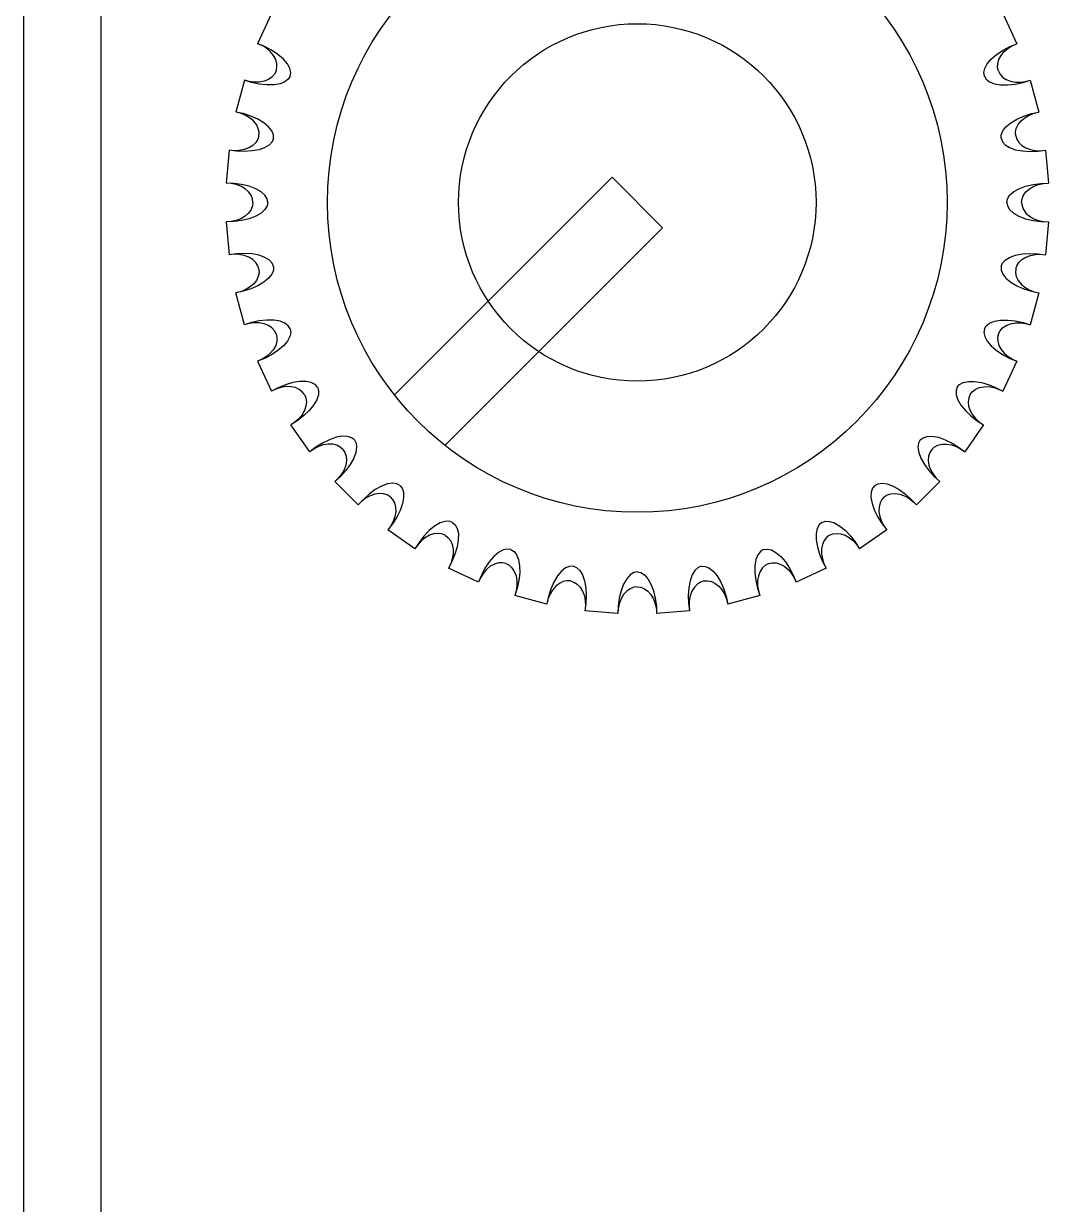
# Model space of a CAD drawing. Extents: x -615 to 711, y 0 to 128.
# Drawn here: x 0 to 17.2, y 66.68 to 86.5 of the extents above; entities that cross this region are included whole.
import ezdxf

# ---------------------------------------------------------------- set-up
doc = ezdxf.new("R2010")
doc.units = 0
doc.layers.add('DXF_EG_PANEL_1_0_MODEL_DX0', color=7, linetype='CONTINUOUS')
doc.layers.add('LAYER1', color=7, linetype='CONTINUOUS')

msp = doc.modelspace()

# ---------------------------------------------------------------- linework, layer by layer
at = {"layer": 'DXF_EG_PANEL_1_0_MODEL_DX0', "color": 178}
msp.add_line((0, 128.5), (0, 0), dxfattribs=at)
at = {"layer": 'LAYER1', "color": 7}
msp.add_line((1.3, 12), (1.3, 116.5), dxfattribs=at)
at = {"layer": 'LAYER1', "color": 178}
for p, q in [((4.162, 86.669), (3.927, 86.165)), ((4.162, 86.669), (3.927, 86.165)), ((16.438, 86.669), (16.673, 86.165)), ((16.438, 86.669), (16.673, 86.165)), ((3.705, 85.555), (3.561, 85.018)), ((3.705, 85.555), (3.561, 85.018)), ((16.895, 85.555), (17.039, 85.018)), ((16.895, 85.555), (17.039, 85.018)), ((3.448, 84.378), (3.4, 83.825)), ((3.448, 84.378), (3.4, 83.825)), ((17.152, 84.378), (17.2, 83.825)), ((17.152, 84.378), (17.2, 83.825)), ((9.876, 83.924), (6.223, 80.272)), ((9.876, 83.924), (10.724, 83.076)), ((3.4, 83.175), (3.448, 82.622)), ((3.4, 83.175), (3.448, 82.622)), ((10.724, 83.076), (7.072, 79.423)), ((17.2, 83.175), (17.152, 82.622)), ((17.2, 83.175), (17.152, 82.622)), ((3.705, 81.445), (3.561, 81.982)), ((3.705, 81.445), (3.561, 81.982)), ((17.039, 81.982), (16.895, 81.445)), ((17.039, 81.982), (16.895, 81.445)), ((3.927, 80.835), (4.162, 80.331)), ((3.927, 80.835), (4.162, 80.331)), ((16.673, 80.835), (16.438, 80.331)), ((16.673, 80.835), (16.438, 80.331)), ((4.805, 79.314), (4.487, 79.769)), ((4.805, 79.314), (4.487, 79.769)), ((16.113, 79.769), (15.795, 79.314)), ((16.113, 79.769), (15.795, 79.314)), ((5.616, 78.423), (5.223, 78.816)), ((5.616, 78.423), (5.223, 78.816)), ((15.377, 78.816), (14.984, 78.423)), ((15.377, 78.816), (14.984, 78.423)), ((6.569, 77.687), (6.114, 78.005)), ((6.569, 77.687), (6.114, 78.005)), ((14.486, 78.005), (14.031, 77.687)), ((14.486, 78.005), (14.031, 77.687)), ((7.635, 77.127), (7.131, 77.362)), ((7.635, 77.127), (7.131, 77.362)), ((13.469, 77.362), (12.965, 77.127)), ((13.469, 77.362), (12.965, 77.127)), ((8.782, 76.761), (8.245, 76.905)), ((8.782, 76.761), (8.245, 76.905)), ((12.355, 76.905), (11.818, 76.761)), ((12.355, 76.905), (11.818, 76.761)), ((9.975, 76.6), (9.422, 76.648)), ((9.975, 76.6), (9.422, 76.648)), ((11.178, 76.648), (10.625, 76.6)), ((11.178, 76.648), (10.625, 76.6))]:
    msp.add_line(p, q, dxfattribs=at)
for points in [[(4.474, 85.621, 0), (4.483, 85.68, 0), (4.469, 85.75, 0), (4.427, 85.827, 0), (4.36, 85.907, 0), (4.269, 85.985, 0), (4.161, 86.056, 0), (4.045, 86.117, 0), (3.927, 86.165, 0)], [(4.239, 85.706, 0), (4.252, 85.764, 0), (4.25, 85.829, 0), (4.231, 85.898, 0), (4.194, 85.967, 0), (4.14, 86.031, 0), (4.075, 86.087, 0), (4.002, 86.132, 0), (3.927, 86.165, 0)], [(4.474, 85.621, 0), (4.483, 85.68, 0), (4.469, 85.75, 0), (4.427, 85.827, 0), (4.36, 85.907, 0), (4.269, 85.985, 0), (4.161, 86.056, 0), (4.045, 86.117, 0), (3.927, 86.165, 0)], [(4.239, 85.706, 0), (4.252, 85.764, 0), (4.25, 85.829, 0), (4.231, 85.898, 0), (4.194, 85.967, 0), (4.14, 86.031, 0), (4.075, 86.087, 0), (4.002, 86.132, 0), (3.927, 86.165, 0)], [(16.126, 85.621, 0), (16.117, 85.68, 0), (16.131, 85.75, 0), (16.173, 85.827, 0), (16.24, 85.907, 0), (16.331, 85.985, 0), (16.439, 86.056, 0), (16.555, 86.117, 0), (16.673, 86.165, 0)], [(16.126, 85.621, 0), (16.117, 85.68, 0), (16.131, 85.75, 0), (16.173, 85.827, 0), (16.24, 85.907, 0), (16.331, 85.985, 0), (16.439, 86.056, 0), (16.555, 86.117, 0), (16.673, 86.165, 0)], [(16.361, 85.706, 0), (16.348, 85.764, 0), (16.35, 85.829, 0), (16.369, 85.898, 0), (16.406, 85.967, 0), (16.46, 86.031, 0), (16.525, 86.087, 0), (16.598, 86.132, 0), (16.673, 86.165, 0)], [(16.361, 85.706, 0), (16.348, 85.764, 0), (16.35, 85.829, 0), (16.369, 85.898, 0), (16.406, 85.967, 0), (16.46, 86.031, 0), (16.525, 86.087, 0), (16.598, 86.132, 0), (16.673, 86.165, 0)], [(4.239, 85.706, 0), (4.212, 85.653, 0), (4.168, 85.604, 0), (4.109, 85.564, 0), (4.036, 85.535, 0), (3.954, 85.52, 0), (3.868, 85.519, 0), (3.784, 85.532, 0), (3.705, 85.555, 0)], [(4.239, 85.706, 0), (4.212, 85.653, 0), (4.168, 85.604, 0), (4.109, 85.564, 0), (4.036, 85.535, 0), (3.954, 85.52, 0), (3.868, 85.519, 0), (3.784, 85.532, 0), (3.705, 85.555, 0)], [(4.474, 85.621, 0), (4.443, 85.569, 0), (4.387, 85.525, 0), (4.306, 85.492, 0), (4.203, 85.475, 0), (4.083, 85.473, 0), (3.955, 85.488, 0), (3.826, 85.516, 0), (3.705, 85.555, 0)], [(4.474, 85.621, 0), (4.443, 85.569, 0), (4.387, 85.525, 0), (4.306, 85.492, 0), (4.203, 85.475, 0), (4.083, 85.473, 0), (3.955, 85.488, 0), (3.826, 85.516, 0), (3.705, 85.555, 0)], [(16.126, 85.621, 0), (16.157, 85.569, 0), (16.213, 85.525, 0), (16.294, 85.492, 0), (16.397, 85.475, 0), (16.517, 85.473, 0), (16.645, 85.488, 0), (16.774, 85.516, 0), (16.895, 85.555, 0)], [(16.126, 85.621, 0), (16.157, 85.569, 0), (16.213, 85.525, 0), (16.294, 85.492, 0), (16.397, 85.475, 0), (16.517, 85.473, 0), (16.645, 85.488, 0), (16.774, 85.516, 0), (16.895, 85.555, 0)], [(16.361, 85.706, 0), (16.388, 85.653, 0), (16.432, 85.604, 0), (16.491, 85.564, 0), (16.564, 85.535, 0), (16.646, 85.52, 0), (16.732, 85.519, 0), (16.816, 85.532, 0), (16.895, 85.555, 0)], [(16.361, 85.706, 0), (16.388, 85.653, 0), (16.432, 85.604, 0), (16.491, 85.564, 0), (16.564, 85.535, 0), (16.646, 85.52, 0), (16.732, 85.519, 0), (16.816, 85.532, 0), (16.895, 85.555, 0)], [(4.194, 84.577, 0), (4.193, 84.637, 0), (4.167, 84.703, 0), (4.113, 84.772, 0), (4.032, 84.839, 0), (3.929, 84.9, 0), (3.811, 84.951, 0), (3.686, 84.991, 0), (3.561, 85.018, 0)], [(3.948, 84.62, 0), (3.951, 84.68, 0), (3.938, 84.743, 0), (3.907, 84.808, 0), (3.858, 84.869, 0), (3.794, 84.923, 0), (3.72, 84.967, 0), (3.641, 84.999, 0), (3.561, 85.018, 0)], [(4.194, 84.577, 0), (4.193, 84.637, 0), (4.167, 84.703, 0), (4.113, 84.772, 0), (4.032, 84.839, 0), (3.929, 84.9, 0), (3.811, 84.951, 0), (3.686, 84.991, 0), (3.561, 85.018, 0)], [(3.948, 84.62, 0), (3.951, 84.68, 0), (3.938, 84.743, 0), (3.907, 84.808, 0), (3.858, 84.869, 0), (3.794, 84.923, 0), (3.72, 84.967, 0), (3.641, 84.999, 0), (3.561, 85.018, 0)], [(16.406, 84.577, 0), (16.407, 84.637, 0), (16.433, 84.703, 0), (16.487, 84.772, 0), (16.568, 84.839, 0), (16.671, 84.9, 0), (16.789, 84.951, 0), (16.914, 84.991, 0), (17.039, 85.018, 0)], [(16.406, 84.577, 0), (16.407, 84.637, 0), (16.433, 84.703, 0), (16.487, 84.772, 0), (16.568, 84.839, 0), (16.671, 84.9, 0), (16.789, 84.951, 0), (16.914, 84.991, 0), (17.039, 85.018, 0)], [(16.652, 84.62, 0), (16.649, 84.68, 0), (16.662, 84.743, 0), (16.693, 84.808, 0), (16.742, 84.869, 0), (16.806, 84.923, 0), (16.88, 84.967, 0), (16.959, 84.999, 0), (17.039, 85.018, 0)], [(16.652, 84.62, 0), (16.649, 84.68, 0), (16.662, 84.743, 0), (16.693, 84.808, 0), (16.742, 84.869, 0), (16.806, 84.923, 0), (16.88, 84.967, 0), (16.959, 84.999, 0), (17.039, 85.018, 0)], [(3.948, 84.62, 0), (3.93, 84.563, 0), (3.896, 84.508, 0), (3.845, 84.458, 0), (3.778, 84.417, 0), (3.7, 84.388, 0), (3.615, 84.372, 0), (3.53, 84.369, 0), (3.448, 84.378, 0)], [(3.948, 84.62, 0), (3.93, 84.563, 0), (3.896, 84.508, 0), (3.845, 84.458, 0), (3.778, 84.417, 0), (3.7, 84.388, 0), (3.615, 84.372, 0), (3.53, 84.369, 0), (3.448, 84.378, 0)], [(16.652, 84.62, 0), (16.67, 84.563, 0), (16.704, 84.508, 0), (16.755, 84.458, 0), (16.822, 84.417, 0), (16.9, 84.388, 0), (16.985, 84.372, 0), (17.07, 84.369, 0), (17.152, 84.378, 0)], [(16.652, 84.62, 0), (16.67, 84.563, 0), (16.704, 84.508, 0), (16.755, 84.458, 0), (16.822, 84.417, 0), (16.9, 84.388, 0), (16.985, 84.372, 0), (17.07, 84.369, 0), (17.152, 84.378, 0)], [(4.194, 84.577, 0), (4.172, 84.52, 0), (4.125, 84.467, 0), (4.051, 84.421, 0), (3.952, 84.386, 0), (3.835, 84.364, 0), (3.706, 84.356, 0), (3.575, 84.361, 0), (3.448, 84.378, 0)], [(4.194, 84.577, 0), (4.172, 84.52, 0), (4.125, 84.467, 0), (4.051, 84.421, 0), (3.952, 84.386, 0), (3.835, 84.364, 0), (3.706, 84.356, 0), (3.575, 84.361, 0), (3.448, 84.378, 0)], [(16.406, 84.577, 0), (16.428, 84.52, 0), (16.475, 84.467, 0), (16.549, 84.421, 0), (16.648, 84.386, 0), (16.765, 84.364, 0), (16.894, 84.356, 0), (17.025, 84.361, 0), (17.152, 84.378, 0)], [(16.406, 84.577, 0), (16.428, 84.52, 0), (16.475, 84.467, 0), (16.549, 84.421, 0), (16.648, 84.386, 0), (16.765, 84.364, 0), (16.894, 84.356, 0), (17.025, 84.361, 0), (17.152, 84.378, 0)], [(4.1, 83.5, 0), (4.088, 83.559, 0), (4.051, 83.62, 0), (3.986, 83.678, 0), (3.895, 83.73, 0), (3.783, 83.772, 0), (3.658, 83.802, 0), (3.527, 83.82, 0), (3.4, 83.825, 0)], [(3.85, 83.5, 0), (3.842, 83.559, 0), (3.818, 83.62, 0), (3.777, 83.678, 0), (3.718, 83.73, 0), (3.646, 83.772, 0), (3.566, 83.802, 0), (3.482, 83.82, 0), (3.4, 83.825, 0)], [(4.1, 83.5, 0), (4.088, 83.559, 0), (4.051, 83.62, 0), (3.986, 83.678, 0), (3.895, 83.73, 0), (3.783, 83.772, 0), (3.658, 83.802, 0), (3.527, 83.82, 0), (3.4, 83.825, 0)], [(3.85, 83.5, 0), (3.842, 83.559, 0), (3.818, 83.62, 0), (3.777, 83.678, 0), (3.718, 83.73, 0), (3.646, 83.772, 0), (3.566, 83.802, 0), (3.482, 83.82, 0), (3.4, 83.825, 0)], [(16.5, 83.5, 0), (16.512, 83.559, 0), (16.549, 83.62, 0), (16.614, 83.678, 0), (16.705, 83.73, 0), (16.817, 83.772, 0), (16.942, 83.802, 0), (17.073, 83.82, 0), (17.2, 83.825, 0)], [(16.5, 83.5, 0), (16.512, 83.559, 0), (16.549, 83.62, 0), (16.614, 83.678, 0), (16.705, 83.73, 0), (16.817, 83.772, 0), (16.942, 83.802, 0), (17.073, 83.82, 0), (17.2, 83.825, 0)], [(16.75, 83.5, 0), (16.758, 83.559, 0), (16.782, 83.62, 0), (16.823, 83.678, 0), (16.882, 83.73, 0), (16.954, 83.772, 0), (17.034, 83.802, 0), (17.118, 83.82, 0), (17.2, 83.825, 0)], [(16.75, 83.5, 0), (16.758, 83.559, 0), (16.782, 83.62, 0), (16.823, 83.678, 0), (16.882, 83.73, 0), (16.954, 83.772, 0), (17.034, 83.802, 0), (17.118, 83.82, 0), (17.2, 83.825, 0)], [(4.1, 83.5, 0), (4.088, 83.441, 0), (4.051, 83.38, 0), (3.986, 83.322, 0), (3.895, 83.27, 0), (3.783, 83.228, 0), (3.658, 83.198, 0), (3.527, 83.18, 0), (3.4, 83.175, 0)], [(3.85, 83.5, 0), (3.842, 83.441, 0), (3.818, 83.38, 0), (3.777, 83.322, 0), (3.718, 83.27, 0), (3.646, 83.228, 0), (3.566, 83.198, 0), (3.482, 83.18, 0), (3.4, 83.175, 0)], [(4.1, 83.5, 0), (4.088, 83.441, 0), (4.051, 83.38, 0), (3.986, 83.322, 0), (3.895, 83.27, 0), (3.783, 83.228, 0), (3.658, 83.198, 0), (3.527, 83.18, 0), (3.4, 83.175, 0)], [(3.85, 83.5, 0), (3.842, 83.441, 0), (3.818, 83.38, 0), (3.777, 83.322, 0), (3.718, 83.27, 0), (3.646, 83.228, 0), (3.566, 83.198, 0), (3.482, 83.18, 0), (3.4, 83.175, 0)], [(16.5, 83.5, 0), (16.512, 83.441, 0), (16.549, 83.38, 0), (16.614, 83.322, 0), (16.705, 83.27, 0), (16.817, 83.228, 0), (16.942, 83.198, 0), (17.073, 83.18, 0), (17.2, 83.175, 0)], [(16.5, 83.5, 0), (16.512, 83.441, 0), (16.549, 83.38, 0), (16.614, 83.322, 0), (16.705, 83.27, 0), (16.817, 83.228, 0), (16.942, 83.198, 0), (17.073, 83.18, 0), (17.2, 83.175, 0)], [(16.75, 83.5, 0), (16.758, 83.441, 0), (16.782, 83.38, 0), (16.823, 83.322, 0), (16.882, 83.27, 0), (16.954, 83.228, 0), (17.034, 83.198, 0), (17.118, 83.18, 0), (17.2, 83.175, 0)], [(16.75, 83.5, 0), (16.758, 83.441, 0), (16.782, 83.38, 0), (16.823, 83.322, 0), (16.882, 83.27, 0), (16.954, 83.228, 0), (17.034, 83.198, 0), (17.118, 83.18, 0), (17.2, 83.175, 0)], [(4.194, 82.423, 0), (4.172, 82.48, 0), (4.125, 82.533, 0), (4.051, 82.579, 0), (3.952, 82.614, 0), (3.835, 82.636, 0), (3.706, 82.644, 0), (3.575, 82.639, 0), (3.448, 82.622, 0)], [(4.194, 82.423, 0), (4.172, 82.48, 0), (4.125, 82.533, 0), (4.051, 82.579, 0), (3.952, 82.614, 0), (3.835, 82.636, 0), (3.706, 82.644, 0), (3.575, 82.639, 0), (3.448, 82.622, 0)], [(16.406, 82.423, 0), (16.428, 82.48, 0), (16.475, 82.533, 0), (16.549, 82.579, 0), (16.648, 82.614, 0), (16.765, 82.636, 0), (16.894, 82.644, 0), (17.025, 82.639, 0), (17.152, 82.622, 0)], [(16.406, 82.423, 0), (16.428, 82.48, 0), (16.475, 82.533, 0), (16.549, 82.579, 0), (16.648, 82.614, 0), (16.765, 82.636, 0), (16.894, 82.644, 0), (17.025, 82.639, 0), (17.152, 82.622, 0)], [(3.948, 82.38, 0), (3.93, 82.437, 0), (3.896, 82.492, 0), (3.845, 82.542, 0), (3.778, 82.583, 0), (3.7, 82.612, 0), (3.615, 82.628, 0), (3.53, 82.631, 0), (3.448, 82.622, 0)], [(3.948, 82.38, 0), (3.93, 82.437, 0), (3.896, 82.492, 0), (3.845, 82.542, 0), (3.778, 82.583, 0), (3.7, 82.612, 0), (3.615, 82.628, 0), (3.53, 82.631, 0), (3.448, 82.622, 0)], [(16.652, 82.38, 0), (16.67, 82.437, 0), (16.704, 82.492, 0), (16.755, 82.542, 0), (16.822, 82.583, 0), (16.9, 82.612, 0), (16.985, 82.628, 0), (17.07, 82.631, 0), (17.152, 82.622, 0)], [(16.652, 82.38, 0), (16.67, 82.437, 0), (16.704, 82.492, 0), (16.755, 82.542, 0), (16.822, 82.583, 0), (16.9, 82.612, 0), (16.985, 82.628, 0), (17.07, 82.631, 0), (17.152, 82.622, 0)], [(4.194, 82.423, 0), (4.193, 82.363, 0), (4.167, 82.297, 0), (4.113, 82.228, 0), (4.032, 82.161, 0), (3.929, 82.1, 0), (3.811, 82.049, 0), (3.686, 82.009, 0), (3.561, 81.982, 0)], [(4.194, 82.423, 0), (4.193, 82.363, 0), (4.167, 82.297, 0), (4.113, 82.228, 0), (4.032, 82.161, 0), (3.929, 82.1, 0), (3.811, 82.049, 0), (3.686, 82.009, 0), (3.561, 81.982, 0)], [(3.948, 82.38, 0), (3.951, 82.32, 0), (3.938, 82.257, 0), (3.907, 82.192, 0), (3.858, 82.131, 0), (3.794, 82.077, 0), (3.72, 82.033, 0), (3.641, 82.001, 0), (3.561, 81.982, 0)], [(3.948, 82.38, 0), (3.951, 82.32, 0), (3.938, 82.257, 0), (3.907, 82.192, 0), (3.858, 82.131, 0), (3.794, 82.077, 0), (3.72, 82.033, 0), (3.641, 82.001, 0), (3.561, 81.982, 0)], [(16.406, 82.423, 0), (16.407, 82.363, 0), (16.433, 82.297, 0), (16.487, 82.228, 0), (16.568, 82.161, 0), (16.671, 82.1, 0), (16.789, 82.049, 0), (16.914, 82.009, 0), (17.039, 81.982, 0)], [(16.406, 82.423, 0), (16.407, 82.363, 0), (16.433, 82.297, 0), (16.487, 82.228, 0), (16.568, 82.161, 0), (16.671, 82.1, 0), (16.789, 82.049, 0), (16.914, 82.009, 0), (17.039, 81.982, 0)], [(16.652, 82.38, 0), (16.649, 82.32, 0), (16.662, 82.257, 0), (16.693, 82.192, 0), (16.742, 82.131, 0), (16.806, 82.077, 0), (16.88, 82.033, 0), (16.959, 82.001, 0), (17.039, 81.982, 0)], [(16.652, 82.38, 0), (16.649, 82.32, 0), (16.662, 82.257, 0), (16.693, 82.192, 0), (16.742, 82.131, 0), (16.806, 82.077, 0), (16.88, 82.033, 0), (16.959, 82.001, 0), (17.039, 81.982, 0)], [(4.474, 81.379, 0), (4.443, 81.431, 0), (4.387, 81.475, 0), (4.306, 81.508, 0), (4.203, 81.525, 0), (4.083, 81.527, 0), (3.955, 81.512, 0), (3.826, 81.484, 0), (3.705, 81.445, 0)], [(4.474, 81.379, 0), (4.443, 81.431, 0), (4.387, 81.475, 0), (4.306, 81.508, 0), (4.203, 81.525, 0), (4.083, 81.527, 0), (3.955, 81.512, 0), (3.826, 81.484, 0), (3.705, 81.445, 0)], [(4.239, 81.294, 0), (4.212, 81.347, 0), (4.168, 81.396, 0), (4.109, 81.436, 0), (4.036, 81.465, 0), (3.954, 81.48, 0), (3.868, 81.481, 0), (3.784, 81.468, 0), (3.705, 81.445, 0)], [(4.239, 81.294, 0), (4.212, 81.347, 0), (4.168, 81.396, 0), (4.109, 81.436, 0), (4.036, 81.465, 0), (3.954, 81.48, 0), (3.868, 81.481, 0), (3.784, 81.468, 0), (3.705, 81.445, 0)], [(16.126, 81.379, 0), (16.157, 81.431, 0), (16.213, 81.475, 0), (16.294, 81.508, 0), (16.397, 81.525, 0), (16.517, 81.527, 0), (16.645, 81.512, 0), (16.774, 81.484, 0), (16.895, 81.445, 0)], [(16.126, 81.379, 0), (16.157, 81.431, 0), (16.213, 81.475, 0), (16.294, 81.508, 0), (16.397, 81.525, 0), (16.517, 81.527, 0), (16.645, 81.512, 0), (16.774, 81.484, 0), (16.895, 81.445, 0)], [(16.361, 81.294, 0), (16.388, 81.347, 0), (16.432, 81.396, 0), (16.491, 81.436, 0), (16.564, 81.465, 0), (16.646, 81.48, 0), (16.732, 81.481, 0), (16.816, 81.468, 0), (16.895, 81.445, 0)], [(16.361, 81.294, 0), (16.388, 81.347, 0), (16.432, 81.396, 0), (16.491, 81.436, 0), (16.564, 81.465, 0), (16.646, 81.48, 0), (16.732, 81.481, 0), (16.816, 81.468, 0), (16.895, 81.445, 0)], [(4.474, 81.379, 0), (4.483, 81.32, 0), (4.469, 81.25, 0), (4.427, 81.173, 0), (4.36, 81.093, 0), (4.269, 81.015, 0), (4.161, 80.944, 0), (4.045, 80.883, 0), (3.927, 80.835, 0)], [(4.474, 81.379, 0), (4.483, 81.32, 0), (4.469, 81.25, 0), (4.427, 81.173, 0), (4.36, 81.093, 0), (4.269, 81.015, 0), (4.161, 80.944, 0), (4.045, 80.883, 0), (3.927, 80.835, 0)], [(4.239, 81.294, 0), (4.252, 81.236, 0), (4.25, 81.171, 0), (4.231, 81.102, 0), (4.194, 81.033, 0), (4.14, 80.969, 0), (4.075, 80.913, 0), (4.002, 80.868, 0), (3.927, 80.835, 0)], [(4.239, 81.294, 0), (4.252, 81.236, 0), (4.25, 81.171, 0), (4.231, 81.102, 0), (4.194, 81.033, 0), (4.14, 80.969, 0), (4.075, 80.913, 0), (4.002, 80.868, 0), (3.927, 80.835, 0)], [(16.126, 81.379, 0), (16.117, 81.32, 0), (16.131, 81.25, 0), (16.173, 81.173, 0), (16.24, 81.093, 0), (16.331, 81.015, 0), (16.439, 80.944, 0), (16.555, 80.883, 0), (16.673, 80.835, 0)], [(16.126, 81.379, 0), (16.117, 81.32, 0), (16.131, 81.25, 0), (16.173, 81.173, 0), (16.24, 81.093, 0), (16.331, 81.015, 0), (16.439, 80.944, 0), (16.555, 80.883, 0), (16.673, 80.835, 0)], [(16.361, 81.294, 0), (16.348, 81.236, 0), (16.35, 81.171, 0), (16.369, 81.102, 0), (16.406, 81.033, 0), (16.46, 80.969, 0), (16.525, 80.913, 0), (16.598, 80.868, 0), (16.673, 80.835, 0)], [(16.361, 81.294, 0), (16.348, 81.236, 0), (16.35, 81.171, 0), (16.369, 81.102, 0), (16.406, 81.033, 0), (16.46, 80.969, 0), (16.525, 80.913, 0), (16.598, 80.868, 0), (16.673, 80.835, 0)], [(4.931, 80.4, 0), (4.891, 80.445, 0), (4.828, 80.479, 0), (4.743, 80.497, 0), (4.638, 80.496, 0), (4.52, 80.477, 0), (4.396, 80.44, 0), (4.275, 80.39, 0), (4.162, 80.331, 0)], [(4.931, 80.4, 0), (4.891, 80.445, 0), (4.828, 80.479, 0), (4.743, 80.497, 0), (4.638, 80.496, 0), (4.52, 80.477, 0), (4.396, 80.44, 0), (4.275, 80.39, 0), (4.162, 80.331, 0)], [(15.669, 80.4, 0), (15.709, 80.445, 0), (15.772, 80.479, 0), (15.857, 80.497, 0), (15.962, 80.496, 0), (16.08, 80.477, 0), (16.204, 80.44, 0), (16.325, 80.39, 0), (16.438, 80.331, 0)], [(15.669, 80.4, 0), (15.709, 80.445, 0), (15.772, 80.479, 0), (15.857, 80.497, 0), (15.962, 80.496, 0), (16.08, 80.477, 0), (16.204, 80.44, 0), (16.325, 80.39, 0), (16.438, 80.331, 0)], [(4.714, 80.275, 0), (4.678, 80.322, 0), (4.627, 80.363, 0), (4.562, 80.392, 0), (4.485, 80.408, 0), (4.402, 80.409, 0), (4.317, 80.394, 0), (4.236, 80.368, 0), (4.162, 80.331, 0)], [(4.714, 80.275, 0), (4.678, 80.322, 0), (4.627, 80.363, 0), (4.562, 80.392, 0), (4.485, 80.408, 0), (4.402, 80.409, 0), (4.317, 80.394, 0), (4.236, 80.368, 0), (4.162, 80.331, 0)], [(4.931, 80.4, 0), (4.95, 80.343, 0), (4.948, 80.272, 0), (4.921, 80.189, 0), (4.868, 80.098, 0), (4.792, 80.006, 0), (4.699, 79.917, 0), (4.594, 79.837, 0), (4.487, 79.769, 0)], [(4.931, 80.4, 0), (4.95, 80.343, 0), (4.948, 80.272, 0), (4.921, 80.189, 0), (4.868, 80.098, 0), (4.792, 80.006, 0), (4.699, 79.917, 0), (4.594, 79.837, 0), (4.487, 79.769, 0)], [(4.714, 80.275, 0), (4.737, 80.22, 0), (4.747, 80.156, 0), (4.739, 80.084, 0), (4.715, 80.01, 0), (4.674, 79.938, 0), (4.619, 79.871, 0), (4.555, 79.814, 0), (4.487, 79.769, 0)], [(4.714, 80.275, 0), (4.737, 80.22, 0), (4.747, 80.156, 0), (4.739, 80.084, 0), (4.715, 80.01, 0), (4.674, 79.938, 0), (4.619, 79.871, 0), (4.555, 79.814, 0), (4.487, 79.769, 0)], [(15.669, 80.4, 0), (15.65, 80.343, 0), (15.652, 80.272, 0), (15.679, 80.189, 0), (15.732, 80.098, 0), (15.808, 80.006, 0), (15.901, 79.917, 0), (16.006, 79.837, 0), (16.113, 79.769, 0)], [(15.669, 80.4, 0), (15.65, 80.343, 0), (15.652, 80.272, 0), (15.679, 80.189, 0), (15.732, 80.098, 0), (15.808, 80.006, 0), (15.901, 79.917, 0), (16.006, 79.837, 0), (16.113, 79.769, 0)], [(15.886, 80.275, 0), (15.863, 80.22, 0), (15.853, 80.156, 0), (15.861, 80.084, 0), (15.885, 80.01, 0), (15.926, 79.938, 0), (15.981, 79.871, 0), (16.045, 79.814, 0), (16.113, 79.769, 0)], [(15.886, 80.275, 0), (15.863, 80.22, 0), (15.853, 80.156, 0), (15.861, 80.084, 0), (15.885, 80.01, 0), (15.926, 79.938, 0), (15.981, 79.871, 0), (16.045, 79.814, 0), (16.113, 79.769, 0)], [(15.886, 80.275, 0), (15.922, 80.322, 0), (15.973, 80.363, 0), (16.038, 80.392, 0), (16.115, 80.408, 0), (16.198, 80.409, 0), (16.283, 80.394, 0), (16.364, 80.368, 0), (16.438, 80.331, 0)], [(15.886, 80.275, 0), (15.922, 80.322, 0), (15.973, 80.363, 0), (16.038, 80.392, 0), (16.115, 80.408, 0), (16.198, 80.409, 0), (16.283, 80.394, 0), (16.364, 80.368, 0), (16.438, 80.331, 0)], [(5.551, 79.515, 0), (5.504, 79.552, 0), (5.436, 79.575, 0), (5.349, 79.578, 0), (5.246, 79.559, 0), (5.133, 79.519, 0), (5.017, 79.462, 0), (4.906, 79.391, 0), (4.805, 79.314, 0)], [(5.551, 79.515, 0), (5.504, 79.552, 0), (5.436, 79.575, 0), (5.349, 79.578, 0), (5.246, 79.559, 0), (5.133, 79.519, 0), (5.017, 79.462, 0), (4.906, 79.391, 0), (4.805, 79.314, 0)], [(5.551, 79.515, 0), (5.58, 79.462, 0), (5.59, 79.392, 0), (5.577, 79.305, 0), (5.541, 79.207, 0), (5.482, 79.103, 0), (5.406, 78.999, 0), (5.317, 78.902, 0), (5.223, 78.816, 0)], [(5.551, 79.515, 0), (5.58, 79.462, 0), (5.59, 79.392, 0), (5.577, 79.305, 0), (5.541, 79.207, 0), (5.482, 79.103, 0), (5.406, 78.999, 0), (5.317, 78.902, 0), (5.223, 78.816, 0)], [(15.049, 79.515, 0), (15.02, 79.462, 0), (15.01, 79.392, 0), (15.023, 79.305, 0), (15.059, 79.207, 0), (15.118, 79.103, 0), (15.194, 78.999, 0), (15.283, 78.902, 0), (15.377, 78.816, 0)], [(15.049, 79.515, 0), (15.02, 79.462, 0), (15.01, 79.392, 0), (15.023, 79.305, 0), (15.059, 79.207, 0), (15.118, 79.103, 0), (15.194, 78.999, 0), (15.283, 78.902, 0), (15.377, 78.816, 0)], [(15.049, 79.515, 0), (15.096, 79.552, 0), (15.164, 79.575, 0), (15.251, 79.578, 0), (15.354, 79.559, 0), (15.467, 79.519, 0), (15.583, 79.462, 0), (15.694, 79.391, 0), (15.795, 79.314, 0)], [(15.049, 79.515, 0), (15.096, 79.552, 0), (15.164, 79.575, 0), (15.251, 79.578, 0), (15.354, 79.559, 0), (15.467, 79.519, 0), (15.583, 79.462, 0), (15.694, 79.391, 0), (15.795, 79.314, 0)], [(5.359, 79.354, 0), (5.315, 79.394, 0), (5.258, 79.425, 0), (5.189, 79.443, 0), (5.11, 79.445, 0), (5.028, 79.431, 0), (4.947, 79.403, 0), (4.872, 79.362, 0), (4.805, 79.314, 0)], [(5.359, 79.354, 0), (5.315, 79.394, 0), (5.258, 79.425, 0), (5.189, 79.443, 0), (5.11, 79.445, 0), (5.028, 79.431, 0), (4.947, 79.403, 0), (4.872, 79.362, 0), (4.805, 79.314, 0)], [(5.359, 79.354, 0), (5.391, 79.304, 0), (5.412, 79.242, 0), (5.417, 79.171, 0), (5.406, 79.093, 0), (5.378, 79.015, 0), (5.335, 78.94, 0), (5.282, 78.873, 0), (5.223, 78.816, 0)], [(5.359, 79.354, 0), (5.391, 79.304, 0), (5.412, 79.242, 0), (5.417, 79.171, 0), (5.406, 79.093, 0), (5.378, 79.015, 0), (5.335, 78.94, 0), (5.282, 78.873, 0), (5.223, 78.816, 0)], [(15.241, 79.354, 0), (15.209, 79.304, 0), (15.188, 79.242, 0), (15.183, 79.171, 0), (15.194, 79.093, 0), (15.222, 79.015, 0), (15.265, 78.94, 0), (15.318, 78.873, 0), (15.377, 78.816, 0)], [(15.241, 79.354, 0), (15.209, 79.304, 0), (15.188, 79.242, 0), (15.183, 79.171, 0), (15.194, 79.093, 0), (15.222, 79.015, 0), (15.265, 78.94, 0), (15.318, 78.873, 0), (15.377, 78.816, 0)], [(15.241, 79.354, 0), (15.285, 79.394, 0), (15.342, 79.425, 0), (15.411, 79.443, 0), (15.49, 79.445, 0), (15.572, 79.431, 0), (15.653, 79.403, 0), (15.728, 79.362, 0), (15.795, 79.314, 0)], [(15.241, 79.354, 0), (15.285, 79.394, 0), (15.342, 79.425, 0), (15.411, 79.443, 0), (15.49, 79.445, 0), (15.572, 79.431, 0), (15.653, 79.403, 0), (15.728, 79.362, 0), (15.795, 79.314, 0)], [(6.315, 78.751, 0), (6.262, 78.78, 0), (6.192, 78.79, 0), (6.105, 78.777, 0), (6.007, 78.741, 0), (5.903, 78.682, 0), (5.799, 78.606, 0), (5.702, 78.517, 0), (5.616, 78.423, 0)], [(6.315, 78.751, 0), (6.262, 78.78, 0), (6.192, 78.79, 0), (6.105, 78.777, 0), (6.007, 78.741, 0), (5.903, 78.682, 0), (5.799, 78.606, 0), (5.702, 78.517, 0), (5.616, 78.423, 0)], [(6.315, 78.751, 0), (6.352, 78.704, 0), (6.375, 78.636, 0), (6.378, 78.549, 0), (6.359, 78.446, 0), (6.319, 78.333, 0), (6.262, 78.217, 0), (6.191, 78.106, 0), (6.114, 78.005, 0)], [(6.315, 78.751, 0), (6.352, 78.704, 0), (6.375, 78.636, 0), (6.378, 78.549, 0), (6.359, 78.446, 0), (6.319, 78.333, 0), (6.262, 78.217, 0), (6.191, 78.106, 0), (6.114, 78.005, 0)], [(14.285, 78.751, 0), (14.248, 78.704, 0), (14.225, 78.636, 0), (14.222, 78.549, 0), (14.241, 78.446, 0), (14.281, 78.333, 0), (14.338, 78.217, 0), (14.409, 78.106, 0), (14.486, 78.005, 0)], [(14.285, 78.751, 0), (14.248, 78.704, 0), (14.225, 78.636, 0), (14.222, 78.549, 0), (14.241, 78.446, 0), (14.281, 78.333, 0), (14.338, 78.217, 0), (14.409, 78.106, 0), (14.486, 78.005, 0)], [(14.285, 78.751, 0), (14.338, 78.78, 0), (14.408, 78.79, 0), (14.495, 78.777, 0), (14.593, 78.741, 0), (14.697, 78.682, 0), (14.801, 78.606, 0), (14.898, 78.517, 0), (14.984, 78.423, 0)], [(14.285, 78.751, 0), (14.338, 78.78, 0), (14.408, 78.79, 0), (14.495, 78.777, 0), (14.593, 78.741, 0), (14.697, 78.682, 0), (14.801, 78.606, 0), (14.898, 78.517, 0), (14.984, 78.423, 0)], [(6.154, 78.559, 0), (6.104, 78.591, 0), (6.042, 78.612, 0), (5.971, 78.617, 0), (5.893, 78.606, 0), (5.815, 78.578, 0), (5.74, 78.535, 0), (5.673, 78.482, 0), (5.616, 78.423, 0)], [(6.154, 78.559, 0), (6.104, 78.591, 0), (6.042, 78.612, 0), (5.971, 78.617, 0), (5.893, 78.606, 0), (5.815, 78.578, 0), (5.74, 78.535, 0), (5.673, 78.482, 0), (5.616, 78.423, 0)], [(6.154, 78.559, 0), (6.194, 78.515, 0), (6.225, 78.458, 0), (6.243, 78.389, 0), (6.245, 78.31, 0), (6.231, 78.228, 0), (6.203, 78.147, 0), (6.162, 78.072, 0), (6.114, 78.005, 0)], [(6.154, 78.559, 0), (6.194, 78.515, 0), (6.225, 78.458, 0), (6.243, 78.389, 0), (6.245, 78.31, 0), (6.231, 78.228, 0), (6.203, 78.147, 0), (6.162, 78.072, 0), (6.114, 78.005, 0)], [(14.446, 78.559, 0), (14.406, 78.515, 0), (14.375, 78.458, 0), (14.357, 78.389, 0), (14.355, 78.31, 0), (14.369, 78.228, 0), (14.397, 78.147, 0), (14.438, 78.072, 0), (14.486, 78.005, 0)], [(14.446, 78.559, 0), (14.406, 78.515, 0), (14.375, 78.458, 0), (14.357, 78.389, 0), (14.355, 78.31, 0), (14.369, 78.228, 0), (14.397, 78.147, 0), (14.438, 78.072, 0), (14.486, 78.005, 0)], [(14.446, 78.559, 0), (14.496, 78.591, 0), (14.558, 78.612, 0), (14.629, 78.617, 0), (14.707, 78.606, 0), (14.785, 78.578, 0), (14.86, 78.535, 0), (14.927, 78.482, 0), (14.984, 78.423, 0)], [(14.446, 78.559, 0), (14.496, 78.591, 0), (14.558, 78.612, 0), (14.629, 78.617, 0), (14.707, 78.606, 0), (14.785, 78.578, 0), (14.86, 78.535, 0), (14.927, 78.482, 0), (14.984, 78.423, 0)], [(7.2, 78.131, 0), (7.143, 78.15, 0), (7.072, 78.148, 0), (6.989, 78.121, 0), (6.898, 78.068, 0), (6.806, 77.992, 0), (6.717, 77.899, 0), (6.637, 77.794, 0), (6.569, 77.687, 0)], [(7.2, 78.131, 0), (7.143, 78.15, 0), (7.072, 78.148, 0), (6.989, 78.121, 0), (6.898, 78.068, 0), (6.806, 77.992, 0), (6.717, 77.899, 0), (6.637, 77.794, 0), (6.569, 77.687, 0)], [(7.2, 78.131, 0), (7.245, 78.091, 0), (7.279, 78.028, 0), (7.297, 77.943, 0), (7.296, 77.838, 0), (7.277, 77.72, 0), (7.24, 77.596, 0), (7.19, 77.475, 0), (7.131, 77.362, 0)], [(7.2, 78.131, 0), (7.245, 78.091, 0), (7.279, 78.028, 0), (7.297, 77.943, 0), (7.296, 77.838, 0), (7.277, 77.72, 0), (7.24, 77.596, 0), (7.19, 77.475, 0), (7.131, 77.362, 0)], [(13.4, 78.131, 0), (13.355, 78.091, 0), (13.321, 78.028, 0), (13.303, 77.943, 0), (13.304, 77.838, 0), (13.323, 77.72, 0), (13.36, 77.596, 0), (13.41, 77.475, 0), (13.469, 77.362, 0)], [(13.4, 78.131, 0), (13.355, 78.091, 0), (13.321, 78.028, 0), (13.303, 77.943, 0), (13.304, 77.838, 0), (13.323, 77.72, 0), (13.36, 77.596, 0), (13.41, 77.475, 0), (13.469, 77.362, 0)], [(13.4, 78.131, 0), (13.457, 78.15, 0), (13.528, 78.148, 0), (13.611, 78.121, 0), (13.702, 78.068, 0), (13.794, 77.992, 0), (13.883, 77.899, 0), (13.963, 77.794, 0), (14.031, 77.687, 0)], [(13.4, 78.131, 0), (13.457, 78.15, 0), (13.528, 78.148, 0), (13.611, 78.121, 0), (13.702, 78.068, 0), (13.794, 77.992, 0), (13.883, 77.899, 0), (13.963, 77.794, 0), (14.031, 77.687, 0)], [(7.075, 77.914, 0), (7.02, 77.937, 0), (6.956, 77.947, 0), (6.884, 77.939, 0), (6.81, 77.915, 0), (6.738, 77.874, 0), (6.671, 77.819, 0), (6.614, 77.755, 0), (6.569, 77.687, 0)], [(7.075, 77.914, 0), (7.02, 77.937, 0), (6.956, 77.947, 0), (6.884, 77.939, 0), (6.81, 77.915, 0), (6.738, 77.874, 0), (6.671, 77.819, 0), (6.614, 77.755, 0), (6.569, 77.687, 0)], [(7.075, 77.914, 0), (7.122, 77.878, 0), (7.163, 77.827, 0), (7.192, 77.762, 0), (7.208, 77.685, 0), (7.209, 77.602, 0), (7.194, 77.517, 0), (7.168, 77.436, 0), (7.131, 77.362, 0)], [(7.075, 77.914, 0), (7.122, 77.878, 0), (7.163, 77.827, 0), (7.192, 77.762, 0), (7.208, 77.685, 0), (7.209, 77.602, 0), (7.194, 77.517, 0), (7.168, 77.436, 0), (7.131, 77.362, 0)], [(13.525, 77.914, 0), (13.478, 77.878, 0), (13.437, 77.827, 0), (13.408, 77.762, 0), (13.392, 77.685, 0), (13.391, 77.602, 0), (13.406, 77.517, 0), (13.432, 77.436, 0), (13.469, 77.362, 0)], [(13.525, 77.914, 0), (13.478, 77.878, 0), (13.437, 77.827, 0), (13.408, 77.762, 0), (13.392, 77.685, 0), (13.391, 77.602, 0), (13.406, 77.517, 0), (13.432, 77.436, 0), (13.469, 77.362, 0)], [(13.525, 77.914, 0), (13.58, 77.937, 0), (13.644, 77.947, 0), (13.716, 77.939, 0), (13.79, 77.915, 0), (13.862, 77.874, 0), (13.929, 77.819, 0), (13.986, 77.755, 0), (14.031, 77.687, 0)], [(13.525, 77.914, 0), (13.58, 77.937, 0), (13.644, 77.947, 0), (13.716, 77.939, 0), (13.79, 77.915, 0), (13.862, 77.874, 0), (13.929, 77.819, 0), (13.986, 77.755, 0), (14.031, 77.687, 0)], [(8.179, 77.674, 0), (8.12, 77.683, 0), (8.05, 77.669, 0), (7.973, 77.627, 0), (7.893, 77.56, 0), (7.815, 77.469, 0), (7.744, 77.361, 0), (7.683, 77.245, 0), (7.635, 77.127, 0)], [(8.179, 77.674, 0), (8.12, 77.683, 0), (8.05, 77.669, 0), (7.973, 77.627, 0), (7.893, 77.56, 0), (7.815, 77.469, 0), (7.744, 77.361, 0), (7.683, 77.245, 0), (7.635, 77.127, 0)], [(12.421, 77.674, 0), (12.48, 77.683, 0), (12.55, 77.669, 0), (12.627, 77.627, 0), (12.707, 77.56, 0), (12.785, 77.469, 0), (12.856, 77.361, 0), (12.917, 77.245, 0), (12.965, 77.127, 0)], [(12.421, 77.674, 0), (12.48, 77.683, 0), (12.55, 77.669, 0), (12.627, 77.627, 0), (12.707, 77.56, 0), (12.785, 77.469, 0), (12.856, 77.361, 0), (12.917, 77.245, 0), (12.965, 77.127, 0)], [(8.179, 77.674, 0), (8.231, 77.643, 0), (8.275, 77.587, 0), (8.308, 77.506, 0), (8.325, 77.403, 0), (8.327, 77.283, 0), (8.312, 77.155, 0), (8.284, 77.026, 0), (8.245, 76.905, 0)], [(8.179, 77.674, 0), (8.231, 77.643, 0), (8.275, 77.587, 0), (8.308, 77.506, 0), (8.325, 77.403, 0), (8.327, 77.283, 0), (8.312, 77.155, 0), (8.284, 77.026, 0), (8.245, 76.905, 0)], [(12.421, 77.674, 0), (12.369, 77.643, 0), (12.325, 77.587, 0), (12.292, 77.506, 0), (12.275, 77.403, 0), (12.273, 77.283, 0), (12.288, 77.155, 0), (12.316, 77.026, 0), (12.355, 76.905, 0)], [(12.421, 77.674, 0), (12.369, 77.643, 0), (12.325, 77.587, 0), (12.292, 77.506, 0), (12.275, 77.403, 0), (12.273, 77.283, 0), (12.288, 77.155, 0), (12.316, 77.026, 0), (12.355, 76.905, 0)], [(8.094, 77.439, 0), (8.036, 77.452, 0), (7.971, 77.45, 0), (7.902, 77.431, 0), (7.833, 77.394, 0), (7.769, 77.34, 0), (7.713, 77.275, 0), (7.668, 77.202, 0), (7.635, 77.127, 0)], [(8.094, 77.439, 0), (8.036, 77.452, 0), (7.971, 77.45, 0), (7.902, 77.431, 0), (7.833, 77.394, 0), (7.769, 77.34, 0), (7.713, 77.275, 0), (7.668, 77.202, 0), (7.635, 77.127, 0)], [(8.094, 77.439, 0), (8.147, 77.412, 0), (8.196, 77.368, 0), (8.236, 77.309, 0), (8.265, 77.236, 0), (8.28, 77.154, 0), (8.281, 77.068, 0), (8.268, 76.984, 0), (8.245, 76.905, 0)], [(8.094, 77.439, 0), (8.147, 77.412, 0), (8.196, 77.368, 0), (8.236, 77.309, 0), (8.265, 77.236, 0), (8.28, 77.154, 0), (8.281, 77.068, 0), (8.268, 76.984, 0), (8.245, 76.905, 0)], [(9.223, 77.394, 0), (9.163, 77.393, 0), (9.097, 77.367, 0), (9.028, 77.313, 0), (8.961, 77.232, 0), (8.9, 77.129, 0), (8.849, 77.011, 0), (8.809, 76.886, 0), (8.782, 76.761, 0)], [(9.223, 77.394, 0), (9.163, 77.393, 0), (9.097, 77.367, 0), (9.028, 77.313, 0), (8.961, 77.232, 0), (8.9, 77.129, 0), (8.849, 77.011, 0), (8.809, 76.886, 0), (8.782, 76.761, 0)], [(9.223, 77.394, 0), (9.28, 77.372, 0), (9.333, 77.325, 0), (9.379, 77.251, 0), (9.414, 77.152, 0), (9.436, 77.035, 0), (9.444, 76.906, 0), (9.439, 76.775, 0), (9.422, 76.648, 0)], [(9.223, 77.394, 0), (9.28, 77.372, 0), (9.333, 77.325, 0), (9.379, 77.251, 0), (9.414, 77.152, 0), (9.436, 77.035, 0), (9.444, 76.906, 0), (9.439, 76.775, 0), (9.422, 76.648, 0)], [(10.3, 77.3, 0), (10.241, 77.288, 0), (10.18, 77.251, 0), (10.122, 77.186, 0), (10.07, 77.095, 0), (10.028, 76.983, 0), (9.998, 76.858, 0), (9.98, 76.727, 0), (9.975, 76.6, 0)], [(10.3, 77.3, 0), (10.241, 77.288, 0), (10.18, 77.251, 0), (10.122, 77.186, 0), (10.07, 77.095, 0), (10.028, 76.983, 0), (9.998, 76.858, 0), (9.98, 76.727, 0), (9.975, 76.6, 0)], [(10.3, 77.3, 0), (10.359, 77.288, 0), (10.42, 77.251, 0), (10.478, 77.186, 0), (10.53, 77.095, 0), (10.572, 76.983, 0), (10.602, 76.858, 0), (10.62, 76.727, 0), (10.625, 76.6, 0)], [(10.3, 77.3, 0), (10.359, 77.288, 0), (10.42, 77.251, 0), (10.478, 77.186, 0), (10.53, 77.095, 0), (10.572, 76.983, 0), (10.602, 76.858, 0), (10.62, 76.727, 0), (10.625, 76.6, 0)], [(11.377, 77.394, 0), (11.32, 77.372, 0), (11.267, 77.325, 0), (11.221, 77.251, 0), (11.186, 77.152, 0), (11.164, 77.035, 0), (11.156, 76.906, 0), (11.161, 76.775, 0), (11.178, 76.648, 0)], [(11.377, 77.394, 0), (11.32, 77.372, 0), (11.267, 77.325, 0), (11.221, 77.251, 0), (11.186, 77.152, 0), (11.164, 77.035, 0), (11.156, 76.906, 0), (11.161, 76.775, 0), (11.178, 76.648, 0)], [(11.377, 77.394, 0), (11.437, 77.393, 0), (11.503, 77.367, 0), (11.572, 77.313, 0), (11.639, 77.232, 0), (11.7, 77.129, 0), (11.751, 77.011, 0), (11.791, 76.886, 0), (11.818, 76.761, 0)], [(11.377, 77.394, 0), (11.437, 77.393, 0), (11.503, 77.367, 0), (11.572, 77.313, 0), (11.639, 77.232, 0), (11.7, 77.129, 0), (11.751, 77.011, 0), (11.791, 76.886, 0), (11.818, 76.761, 0)], [(12.506, 77.439, 0), (12.453, 77.412, 0), (12.404, 77.368, 0), (12.364, 77.309, 0), (12.335, 77.236, 0), (12.32, 77.154, 0), (12.319, 77.068, 0), (12.332, 76.984, 0), (12.355, 76.905, 0)], [(12.506, 77.439, 0), (12.453, 77.412, 0), (12.404, 77.368, 0), (12.364, 77.309, 0), (12.335, 77.236, 0), (12.32, 77.154, 0), (12.319, 77.068, 0), (12.332, 76.984, 0), (12.355, 76.905, 0)], [(12.506, 77.439, 0), (12.564, 77.452, 0), (12.629, 77.45, 0), (12.698, 77.431, 0), (12.767, 77.394, 0), (12.831, 77.34, 0), (12.887, 77.275, 0), (12.932, 77.202, 0), (12.965, 77.127, 0)], [(12.506, 77.439, 0), (12.564, 77.452, 0), (12.629, 77.45, 0), (12.698, 77.431, 0), (12.767, 77.394, 0), (12.831, 77.34, 0), (12.887, 77.275, 0), (12.932, 77.202, 0), (12.965, 77.127, 0)], [(9.18, 77.148, 0), (9.12, 77.151, 0), (9.057, 77.138, 0), (8.992, 77.107, 0), (8.931, 77.058, 0), (8.877, 76.994, 0), (8.833, 76.92, 0), (8.801, 76.841, 0), (8.782, 76.761, 0)], [(9.18, 77.148, 0), (9.12, 77.151, 0), (9.057, 77.138, 0), (8.992, 77.107, 0), (8.931, 77.058, 0), (8.877, 76.994, 0), (8.833, 76.92, 0), (8.801, 76.841, 0), (8.782, 76.761, 0)], [(9.18, 77.148, 0), (9.237, 77.13, 0), (9.292, 77.096, 0), (9.342, 77.045, 0), (9.383, 76.978, 0), (9.412, 76.9, 0), (9.428, 76.815, 0), (9.431, 76.73, 0), (9.422, 76.648, 0)], [(9.18, 77.148, 0), (9.237, 77.13, 0), (9.292, 77.096, 0), (9.342, 77.045, 0), (9.383, 76.978, 0), (9.412, 76.9, 0), (9.428, 76.815, 0), (9.431, 76.73, 0), (9.422, 76.648, 0)], [(11.42, 77.148, 0), (11.363, 77.13, 0), (11.308, 77.096, 0), (11.258, 77.045, 0), (11.217, 76.978, 0), (11.188, 76.9, 0), (11.172, 76.815, 0), (11.169, 76.73, 0), (11.178, 76.648, 0)], [(11.42, 77.148, 0), (11.363, 77.13, 0), (11.308, 77.096, 0), (11.258, 77.045, 0), (11.217, 76.978, 0), (11.188, 76.9, 0), (11.172, 76.815, 0), (11.169, 76.73, 0), (11.178, 76.648, 0)], [(11.42, 77.148, 0), (11.48, 77.151, 0), (11.543, 77.138, 0), (11.608, 77.107, 0), (11.669, 77.058, 0), (11.723, 76.994, 0), (11.767, 76.92, 0), (11.799, 76.841, 0), (11.818, 76.761, 0)], [(11.42, 77.148, 0), (11.48, 77.151, 0), (11.543, 77.138, 0), (11.608, 77.107, 0), (11.669, 77.058, 0), (11.723, 76.994, 0), (11.767, 76.92, 0), (11.799, 76.841, 0), (11.818, 76.761, 0)], [(10.3, 77.05, 0), (10.241, 77.042, 0), (10.18, 77.018, 0), (10.122, 76.977, 0), (10.07, 76.918, 0), (10.028, 76.846, 0), (9.998, 76.766, 0), (9.98, 76.682, 0), (9.975, 76.6, 0)], [(10.3, 77.05, 0), (10.241, 77.042, 0), (10.18, 77.018, 0), (10.122, 76.977, 0), (10.07, 76.918, 0), (10.028, 76.846, 0), (9.998, 76.766, 0), (9.98, 76.682, 0), (9.975, 76.6, 0)], [(10.3, 77.05, 0), (10.359, 77.042, 0), (10.42, 77.018, 0), (10.478, 76.977, 0), (10.53, 76.918, 0), (10.572, 76.846, 0), (10.602, 76.766, 0), (10.62, 76.682, 0), (10.625, 76.6, 0)], [(10.3, 77.05, 0), (10.359, 77.042, 0), (10.42, 77.018, 0), (10.478, 76.977, 0), (10.53, 76.918, 0), (10.572, 76.846, 0), (10.602, 76.766, 0), (10.62, 76.682, 0), (10.625, 76.6, 0)]]:
    msp.add_polyline3d(points, dxfattribs=at)
msp.add_circle((10.3, 83.5), 5.2, dxfattribs=at)
at = {"layer": 'LAYER1', "color": 7}
msp.add_circle((10.3, 83.5), 3, dxfattribs=at)

doc.saveas('drawing.dxf')
